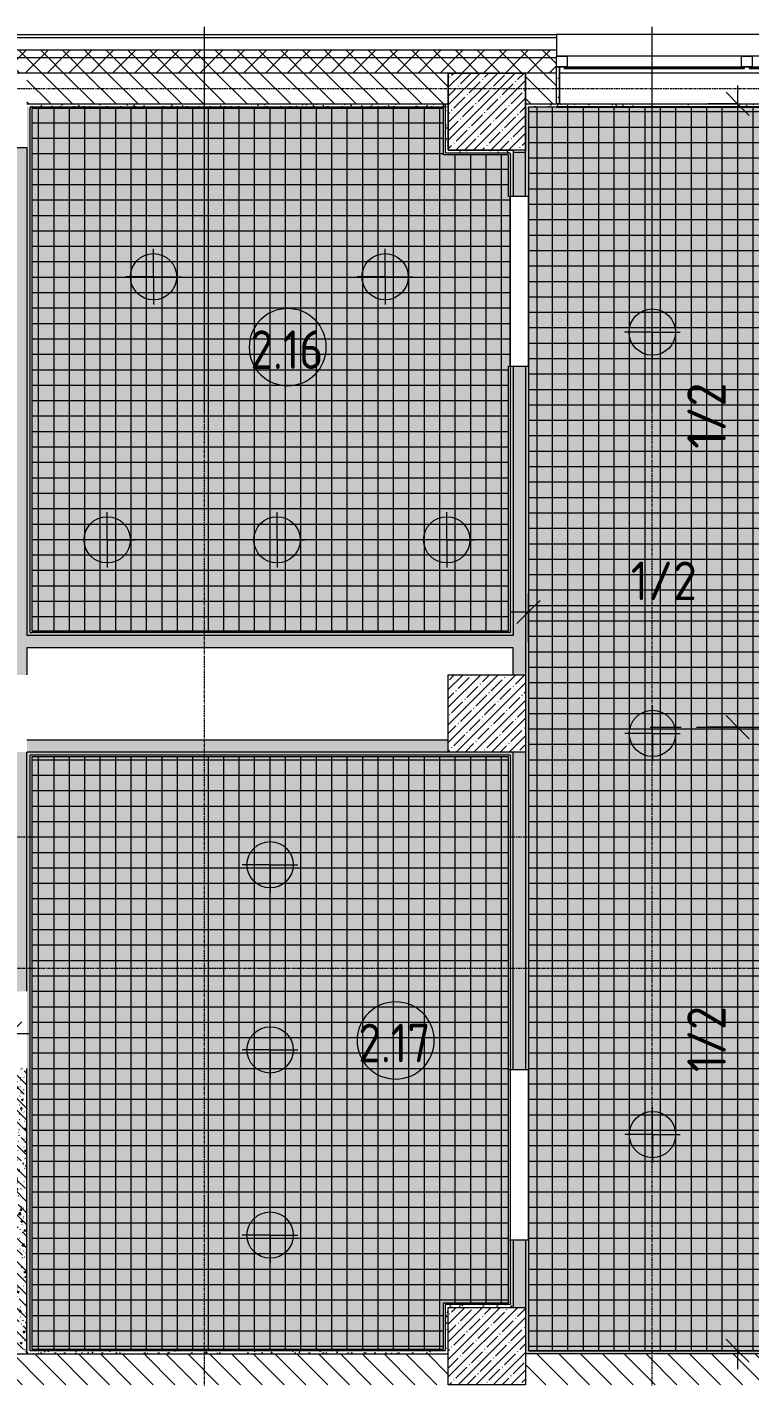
# Model space of a CAD drawing. Header units: millimetres. Extents: x 34897 to 231692, y -8553 to 29000.
# Drawn here: x 70810 to 75488, y 18651 to 27398 of the extents above; entities that cross this region are included whole.
import ezdxf

# ---------------------------------------------------------------- set-up
doc = ezdxf.new("R2010")
doc.units = ezdxf.units.MM
doc.linetypes.add('ADSK_Штрих_ш2 п1', pattern=[300, 200, -100])
doc.linetypes.add('Осевая', pattern=[31.75, 6.35, -4.7625, 15.875, -4.7625])
for name, color, linetype, lineweight in [('A-ANNO-DIMS', 7, 'Continuous', 9), ('A-ANNO-DIMS-100', 7, 'Continuous', 9), ('A-AREA-IDEN', 7, 'Continuous', 9), ('A-CLNG-PATT', 7, 'Continuous', 9), ('A-DETL-1', 7, 'ADSK_Штрих_ш2 п1', 9), ('A-GLAZ', 7, 'Continuous', 9), ('A-GLAZ-1', 7, 'Continuous', 13), ('A-WALL', 7, 'Continuous', 9), ('I-WALL', 7, 'Continuous', 9), ('S-COLS', 7, 'Continuous', 9), ('Оси', 7, 'Continuous', 9), ('Оси-2', 7, 'Осевая', 9)]:
    doc.layers.add(name, color=color, linetype=linetype, lineweight=lineweight)
for name, color, linetype, lineweight, true_color in [('A-ANNO-NOTE', 1, 'Continuous', 9, 0xff0000), ('A-CLNG-1', 7, 'Continuous', 9, 0xeaeaea), ('A-WALL-1', 7, 'Continuous', 9, 0x3c3c3c), ('A-WALL-2', 7, 'Continuous', 9, 0x535353), ('A-WALL-FNSH-1', 7, 'Continuous', 9, 0x3c3c3c), ('I-WALL-1', 7, 'Continuous', 9, 0x535353), ('S-COLS-1', 9, 'Continuous', 9, 0x808080), ('S-COLS-2', 7, 'Continuous', 9, 0x3c3c3c)]:
    doc.layers.add(name, color=color, linetype=linetype, lineweight=lineweight, true_color=true_color)
doc.layers.add('A-CLNG-PATT-1', color=7, linetype='Continuous', lineweight=9, transparency=1)
doc.styles.add('GOST Common', font='GOST_Common.ttf', dxfattribs={"width": 0.9, "height": 250})
doc.styles.add('ISOCPEUR', font='isocpeur.ttf', dxfattribs={"width": 0.9, "height": 250})
doc.dimstyles.new('ISO-2_5_0_9К_БОЛЬШОЙ', dxfattribs={"dimscale": 304.8, "dimtxt": 248.995294, "dimasz": 0.492126, "dimexe": 0.393701, "dimexo": 0.984252, "dimgap": 0, "dimtad": 1, "dimdec": 0, "dimrnd": 10, "dimzin": 0, "dimdsep": 46, "dimtxsty": 'ISOCPEUR', "dimblk1": 'OBLIQUE', "dimblk2": 'OBLIQUE', "dimsah": 1, "dimcen": 0.09, "dimdle": 0.393701, "dimazin": 0, "dimtfac": 1, "dimtdec": 4, "dimtix": 1, "dimtmove": 0, "dimatfit": 3, "dimfxl": 1, "dimtvp": 1, "dimtolj": 1, "dimtzin": 0, "dimarcsym": 2})
pattern_1 = [(135, (0, 0), (-70.71068, -70.71068), [])]
pattern_2 = [(135, (0, 0), (-75.43415, -75.43415), [106.68, -17.78, 3.556, -17.78]), (135, (0, 75.39), (-75.43415, -75.43415), []), (50, (0, 0), (127.52922, -11.15758), [13.335, -146.685]), (355, (0, 0), (-24.66966, 133.74002), [10.668, -117.348]), (100.451, (10.63, -0.93), (102.85973, 122.58178), [11.333, -124.663]), (46.184, (0, 35.56), (189.75516, -29.43036), [20.002, -220.027]), (96.636, (15.81, 33.1), (166.1822, 173.1996), [17, -186.995]), (351.184, (0, 35.56), (166.18393, 173.19757), [16.002, -176.022]), (21, (17.78, 26.67), (106.13027, -71.58603), [13.335, -146.685]), (326, (17.78, 26.67), (43.26188, 128.93175), [10.668, -117.348]), (71.451, (26.62, 20.7), (149.39198, 57.34505), [11.333, -124.663]), (37.5, (0, 0), (2.162228, 59.188357), [3.353, -112.573, 3.353, -115.773, -117.792]), (37.5, (0, 0), (2.162228, 59.188357), [-235.052, 3.353, -114.44]), (7.5, (0, 0), (46.773857, 70.12615), [3.353, -64.567, 3.353, -109.906, -44.894]), (7.5, (0, 0), (46.773857, 70.12615), [-181.178, 3.353, -41.542]), (327.5, (-39.65, 0), (94.91367, -4.010093), [3.353, -41.097, 3.353, -135.331, -184.023]), (327.5, (-39.65, 0), (94.91367, -4.010093), [-183.134, 3.353, -180.67]), (317.5, (-57.43, 0), (103.69057, 17.79882), [3.353, -54.432, 3.353, -88.748, -130.683]), (317.5, (-57.43, 0), (103.69057, 17.79882), [-149.885, 3.353, -127.33])]
pattern_3 = [(45, (0, 0), (-70.71068, 70.71068), []), (135, (0, 0), (-70.71068, -70.71068), [])]
pattern_4 = [(0, (0, 0), (121.92, 30.48), [10.058, -81.382, 10.058, -81.382, -487.68]), (0, (0, 0), (121.92, 30.48), [-182.88, 10.058, -172.822, 10.058, -81.382, -213.36]), (0, (0, 0), (121.92, 30.48), [-457.2, 10.058, -50.902, 10.058, -142.342]), (120, (45.72, 15.24), (-87.356454, 90.345817), [10.058, -81.382, 10.058, -81.382, -487.68]), (120, (45.72, 15.24), (-87.356454, 90.345817), [-182.88, 10.058, -172.822, 10.058, -81.382, -213.36]), (120, (45.72, 15.24), (-87.356454, 90.345817), [-457.2, 10.058, -50.902, 10.058, -142.342]), (240, (60.96, 76.2), (-34.563546, -120.825817), [10.058, -81.382, 10.058, -81.382, -487.68]), (240, (60.96, 76.2), (-34.563546, -120.825817), [-182.88, 10.058, -172.822, 10.058, -81.382, -213.36]), (240, (60.96, 76.2), (-34.563546, -120.825817), [-457.2, 10.058, -50.902, 10.058, -142.342])]

# ---------------------------------------------------------------- blocks, each defined once
blk = doc.blocks.new('BSC_Колонна _Прямоугольная - 500х500-V22-Сводный план потолков 2 этажа в осях 12-23')
at = {"layer": 'S-COLS-1'}
h = blk.add_hatch(dxfattribs=at)
h.set_pattern_fill('FP_32', color=256, style=0, pattern_type=2)
h.set_pattern_definition([(45, (-73790, -22950), (-57.02463, 57.02463), []), (45, (-73732.975, -22950), (-57.02463, 57.02463), [100.806, -20.161, 3.353, -16.808])])
h.paths.add_polyline_path([(-250, -250), (250, -250), (250, 250), (-250, 250), (-250, 245.3)])
at = {"layer": 'S-COLS-2'}
for p, q in [((-250, 250), (250, 250)), ((-250, -250), (-250, 250)), ((250, 250), (250, -250)), ((250, -250), (-250, -250))]:
    blk.add_line(p, q, dxfattribs=at)
blk = doc.blocks.new('120_Окно_СКБ_2Ст - 120_Окно_СКБ_2Ст 2100х2400 _мал створка справа_-19092174-Сводный план потолков 2 этажа в осях 12-23')
at = {"layer": 'A-GLAZ'}
for p, q in [((1050, -5), (-1050, -5)), ((-1050, -75), (1050, -75))]:
    blk.add_line(p, q, dxfattribs=at)
at = {"layer": 'A-GLAZ-1'}
for p, q in [((-1050, -75), (-1050, -5)), ((-1050, -5), (-980, -5)), ((-980, -75), (-1050, -75)), ((-1000, -75), (-1000, -85)), ((-1000, -85), (170, -85)), ((170, -85), (-1000, -85)), ((-980, -5), (-980, -75)), ((-930, -85), (-930, -75)), ((100, -85), (100, -75)), ((150, -75), (150, -5)), ((150, -5), (220, -5)), ((220, -75), (150, -75)), ((170, -85), (170, -75)), ((200, -75), (200, -85)), ((200, -85), (1000, -85)), ((1000, -85), (200, -85)), ((220, -5), (220, -75)), ((270, -85), (270, -75)), ((930, -85), (930, -75)), ((980, -75), (980, -5)), ((980, -5), (1050, -5)), ((1050, -75), (980, -75)), ((1000, -85), (1000, -75)), ((1050, -5), (1050, -75))]:
    blk.add_line(p, q, dxfattribs=at)
blk = doc.blocks.new('BSC_Колонна _Прямоугольная - 500х500-V31-Сводный план потолков 2 этажа в осях 12-23')
at = {"layer": 'S-COLS-1'}
h = blk.add_hatch(dxfattribs=at)
h.set_pattern_fill('FP_40', color=256, style=0, pattern_type=2)
h.set_pattern_definition([(45, (-73790, -18850), (-57.02463, 57.02463), []), (45, (-73732.975, -18850), (-57.02463, 57.02463), [100.806, -20.161, 3.353, -16.808])])
h.paths.add_polyline_path([(-250, -250), (250, -250), (250, 250), (-250, 250), (-250, -49.4)])
at = {"layer": 'S-COLS-2'}
for p, q in [((-250, 250), (250, 250)), ((-250, -250), (-250, 250)), ((250, 250), (250, -250)), ((250, -250), (-250, -250))]:
    blk.add_line(p, q, dxfattribs=at)
blk = doc.blocks.new('Марка_Помещения - Номер-25198446-Сводный план потолков 2 этажа в осях 12-23')
at = {"layer": 'A-AREA-IDEN'}
for start, end in [(360, 180), (180, 360)]:
    blk.add_arc((0, 0), 2.5, start, end, dxfattribs=at)
blk = doc.blocks.new('DIMBLOCK94-Сводный план потолков 2 этажа в осях 12-23')
at = {"layer": 'A-ANNO-DIMS-100'}
for p, q in [((70701, 22920), (70701, 20756.9)), ((70701, 20876.9), (70701, 22920)), ((68745, 20683), (68745, 20996.9)), ((68745, 20876.9), (70821, 20876.9)), ((68745, 20876.9), (68745, 20683))]:
    blk.add_line(p, q, dxfattribs=at)
at = {"layer": 'A-ANNO-DIMS-100', "lineweight": 20}
for p, q in [((68745, 20876.9), (68820, 20951.9)), ((70701, 20876.9), (70776, 20951.9)), ((68745, 20876.9), (68670, 20801.9)), ((70701, 20876.9), (70626, 20801.9))]:
    blk.add_line(p, q, dxfattribs=at)
at = {"layer": 'A-ANNO-DIMS-100', "color": 0, "insert": (69507.5, 21203.5), "char_height": 250, "width": 517.144, "attachment_point": 1, "line_spacing_factor": 1.149209, "style": 'ISOCPEUR'}
blk.add_mtext('1/2', dxfattribs=at)
blk = doc.blocks.new('_Oblique')
at = {"color": 0, "linetype": 'ByBlock', "lineweight": -2}
blk.add_line((-0.5, -0.5), (0.5, 0.5), dxfattribs=at)
blk = doc.blocks.new('DIMBLOCK97-Сводный план потолков 2 этажа в осях 12-23')
at = {"layer": 'A-ANNO-DIMS-100'}
for p, q in [((74060, 23413.9), (74060, 23727.9)), ((75815, 23413.9), (75815, 23727.9)), ((73940, 23607.9), (75815, 23607.9)), ((74060, 23607.9), (74060, 23413.9)), ((75815, 23607.9), (75815, 23413.9))]:
    blk.add_line(p, q, dxfattribs=at)
at = {"layer": 'A-ANNO-DIMS-100', "lineweight": 20}
for p, q in [((74060, 23607.9), (74135, 23682.9)), ((75815, 23607.9), (75890, 23682.9)), ((74060, 23607.9), (73985, 23532.9)), ((75815, 23607.9), (75740, 23532.9))]:
    blk.add_line(p, q, dxfattribs=at)
at = {"layer": 'A-ANNO-DIMS-100', "color": 0, "insert": (74722, 23934.5), "char_height": 250, "width": 517.144, "attachment_point": 1, "line_spacing_factor": 1.149209, "style": 'ISOCPEUR'}
blk.add_mtext('1/2', dxfattribs=at)
blk = doc.blocks.new('DIMBLOCK99-Сводный план потолков 2 этажа в осях 12-23')
at = {"layer": 'A-ANNO-DIMS-100', "lineweight": 20}
for p, q in [((75414.9, 26900), (75339.9, 26975)), ((75414.9, 26900), (75489.9, 26825)), ((75414.9, 22861), (75339.9, 22936)), ((75414.9, 22861), (75489.9, 22786))]:
    blk.add_line(p, q, dxfattribs=at)
at = {"layer": 'A-ANNO-DIMS-100'}
for p, q in [((75414.9, 27020), (75414.9, 22861)), ((75221, 26900), (75534.9, 26900)), ((75414.9, 26900), (75221, 26900)), ((75221, 22861), (75534.9, 22861)), ((75414.9, 22861), (75221, 22861))]:
    blk.add_line(p, q, dxfattribs=at)
at = {"layer": 'A-ANNO-DIMS-100', "color": 0, "insert": (75088.3, 24665), "char_height": 250, "width": 517.144, "attachment_point": 1, "rotation": 90, "line_spacing_factor": 1.149209, "style": 'ISOCPEUR'}
blk.add_mtext('1/2', dxfattribs=at)
blk = doc.blocks.new('DIMBLOCK100-Сводный план потолков 2 этажа в осях 12-23')
at = {"layer": 'A-ANNO-DIMS-100', "lineweight": 20}
for p, q in [((75414.9, 22861), (75339.9, 22936)), ((75414.9, 22861), (75489.9, 22786)), ((75414.9, 18821), (75339.9, 18896)), ((75414.9, 18821), (75489.9, 18746))]:
    blk.add_line(p, q, dxfattribs=at)
at = {"layer": 'A-ANNO-DIMS-100'}
for p, q in [((75221, 22861), (75534.9, 22861)), ((75414.9, 22861), (75221, 22861)), ((75414.9, 22861), (75414.9, 18701)), ((75221, 18821), (75534.9, 18821)), ((75414.9, 18821), (75221, 18821))]:
    blk.add_line(p, q, dxfattribs=at)
at = {"layer": 'A-ANNO-DIMS-100', "color": 0, "insert": (75088.3, 20625.5), "char_height": 250, "width": 517.144, "attachment_point": 1, "rotation": 90, "line_spacing_factor": 1.149209, "style": 'ISOCPEUR'}
blk.add_mtext('1/2', dxfattribs=at)

msp = doc.modelspace()

# ---------------------------------------------------------------- hatches: boundary and pattern name
at = {"layer": 'A-CLNG-PATT'}
h = msp.add_hatch(dxfattribs=at)
h.set_pattern_fill('FP_66', color=256, style=0, pattern_type=2)
h.set_pattern_definition([(90, (72385, 25177.5), (100, -6e-15), []), (0, (72385, 25177.5), (0, -100), [])])
h.paths.add_polyline_path([(73929, 23486), (73929, 25200), (73939, 25200), (73939, 26300), (73929, 26300), (73929, 26569), (73509, 26569), (73509, 26869), (70841, 26869), (70841, 23486), (73167.7, 23486)])
h = msp.add_hatch(dxfattribs=at)
h.set_pattern_fill('FP_65', color=256, style=0, pattern_type=2)
h.set_pattern_definition([(90, (75815, 22850), (100, -6e-15), []), (0, (75815, 22850), (0, -100), [])])
h.paths.add_polyline_path([(77569, 18821), (77569, 22679), (76729, 22679), (76729, 23221), (77569, 23221), (77569, 26530), (76320, 26530), (76320, 26879), (74061, 26879), (74061, 18821), (76077.1, 18821)])
h = msp.add_hatch(dxfattribs=at)
h.set_pattern_fill('FP_67', color=256, style=0, pattern_type=2)
h.set_pattern_definition([(90, (72385, 20750), (100, -6e-15), []), (0, (72385, 20750), (0, -100), [])])
h.paths.add_polyline_path([(73167.7, 18831), (73509, 18831), (73509, 19131), (73929, 19131), (73929, 22669), (70841, 22669), (70841, 18831)])
at = {"layer": 'A-CLNG-PATT-1'}
for points in [[(73929, 23486), (73929, 25200), (73939, 25200), (73939, 26300), (73929, 26300), (73929, 26569), (73509, 26569), (73509, 26869), (70841, 26869), (70841, 23486), (73167.7, 23486)], [(77569, 18821), (77569, 22679), (76729, 22679), (76729, 23221), (77569, 23221), (77569, 26530), (76320, 26530), (76320, 26879), (74061, 26879), (74061, 18821), (76077.1, 18821)], [(73167.7, 18831), (73509, 18831), (73509, 19131), (73929, 19131), (73929, 22669), (70841, 22669), (70841, 18831)]]:
    msp.add_hatch(color=256, dxfattribs=at).paths.add_polyline_path(points)
at = {"layer": 'A-WALL'}
h = msp.add_hatch(dxfattribs=at)
h.set_pattern_fill('FP_21', color=256, style=0, pattern_type=2)
h.set_pattern_definition(pattern_3)
h.paths.add_polyline_path([(84500.7, 27200), (84500.7, 27250), (80350, 27250), (80350, 27200), (84078, 27200)])
h.paths.add_polyline_path([(77531.8, 27200), (77850, 27200), (77850, 27250), (76340, 27250), (76340, 27200)])
h.paths.add_polyline_path([(74240, 27200), (74240, 27250), (68860, 27250), (68860, 27200), (73895, 27200)])
h.paths.add_polyline_path([(67960, 27200), (67960, 27250), (66160, 27250), (66160, 27200), (67348.8, 27200)])
h.paths.add_polyline_path([(65260, 27200), (65260, 27250), (64180, 27250), (64180, 27200), (64464.8, 27200)])
h.paths.add_polyline_path([(61040, 27200), (61040, 27250), (59860, 27250), (59860, 27200), (60802.6, 27200)])
h.paths.add_polyline_path([(57160, 27200), (57160, 27250), (55909.9, 27250), (55909.9, 27200)])
h.paths.add_polyline_path([(55009.9, 27200), (55009.9, 27250), (53860.2, 27250), (53860.2, 27200), (54256.4, 27200)])
h.paths.add_polyline_path([(50760.2, 27200), (50760.2, 27250), (49660.3, 27250), (49660.3, 27200), (49892.3, 27200)])
h.paths.add_polyline_path([(48760.3, 27200), (48760.3, 27250), (47507, 27250), (47507, 27200), (48437.6, 27200)])
h.paths.add_polyline_path([(44407, 27200), (44407, 27250), (42010, 27250), (42010, 27200), (44073.5, 27200)])
h = msp.add_hatch(dxfattribs=at)
h.set_pattern_fill('FP_21', color=256, style=0, pattern_type=2)
h.set_pattern_definition(pattern_3)
h.paths.add_polyline_path([(84500.7, 27100), (84500.7, 27200), (80350, 27200), (80350, 27100), (84200, 27100)])
h.paths.add_polyline_path([(76750, 27100), (77850, 27100), (77850, 27200), (76340, 27200), (76340, 27100)])
h.paths.add_polyline_path([(74040, 27100), (74240, 27100), (74240, 27200), (68860, 27200), (68860, 27100), (73895, 27100)])
h.paths.add_polyline_path([(67348.8, 27100), (67960, 27100), (67960, 27200), (66160, 27200), (66160, 27100), (66760, 27100)])
h.paths.add_polyline_path([(64439.4, 27100), (65260, 27100), (65260, 27200), (64180, 27200), (64180, 27100)])
h.paths.add_polyline_path([(61040, 27100), (61040, 27200), (59860, 27200), (59860, 27100), (60802.6, 27100)])
h.paths.add_polyline_path([(57160, 27100), (57160, 27200), (55909.9, 27200), (55909.9, 27100)])
h.paths.add_polyline_path([(55009.9, 27100), (55009.9, 27200), (53860.2, 27200), (53860.2, 27100), (54256.4, 27100)])
h.paths.add_polyline_path([(49892.3, 27100), (50760.2, 27100), (50760.2, 27200), (49660.3, 27200), (49660.3, 27100)])
h.paths.add_polyline_path([(48760.3, 27100), (48760.3, 27200), (47507, 27200), (47507, 27100), (48437.6, 27100)])
h.paths.add_polyline_path([(44407, 27100), (44407, 27200), (42060, 27200), (42060, 27100), (44073.5, 27100)])
at = {"layer": 'I-WALL'}
h = msp.add_hatch(dxfattribs=at)
h.set_pattern_fill('FP_46', color=256, style=0, pattern_type=2)
h.set_pattern_definition(pattern_4)
h.paths.add_polyline_path([(74260, 26900), (74260, 27140), (74240, 27140), (74240, 26900)])
h = msp.add_hatch(dxfattribs=at)
h.set_pattern_fill('FP_19', color=256, style=0, pattern_type=2)
h.set_pattern_definition(pattern_1)
h.paths.add_polyline_path([(84100.7, 26900), (84200, 26900), (84200, 27100), (81150, 27100), (81150, 26900), (84080.7, 26900)])
h.paths.add_polyline_path([(80629, 26900), (80650, 26900), (80650, 27100), (80350, 27100), (80350, 26900), (80441.2, 26900)])
h.paths.add_polyline_path([(77531.8, 26900), (77850, 26900), (77850, 27100), (77250, 27100), (77250, 26900)])
h.paths.add_polyline_path([(76340, 26900), (76750, 26900), (76750, 27100), (76340, 27100)])
h.paths.add_polyline_path([(74240, 26900), (74240, 27100), (74040, 27100), (74040, 26900)])
h.paths.add_polyline_path([(73520, 26900), (73540, 26900), (73540, 27100), (70810, 27100), (70810, 26900), (73509, 26900)])
h.paths.add_polyline_path([(70258.2, 26900), (70310, 26900), (70310, 27100), (68860, 27100), (68860, 26900)])
h.paths.add_polyline_path([(67348.8, 26900), (67960, 26900), (67960, 27100), (66760, 27100), (66760, 26900), (66789, 26900)])
h.paths.add_polyline_path([(64160, 26900), (65260, 26900), (65260, 27100), (64160, 27100)])
h.paths.add_polyline_path([(60780, 26900), (61060, 26900), (61060, 27100), (59860, 27100), (59860, 26900), (60755.2, 26900)])
h.paths.add_polyline_path([(57160, 26900), (57160, 27100), (55909.9, 27100), (55909.9, 26900)])
h.paths.add_polyline_path([(54780, 26900), (55009.9, 26900), (55009.9, 27100), (53860.2, 27100), (53860.2, 26900), (54256.4, 26900)])
h.paths.add_polyline_path([(50760.2, 26900), (50760.2, 27100), (50364.8, 27100), (50364.8, 26900)])
h = msp.add_hatch(dxfattribs=at)
h.set_pattern_fill('FP_46', color=256, style=0, pattern_type=2)
h.set_pattern_definition(pattern_4)
h.paths.add_polyline_path([(73520, 26880), (73520, 26900), (70810, 26900), (70810, 26880), (73509, 26880)])
h = msp.add_hatch(dxfattribs=at)
h.set_pattern_fill('FP_46', color=256, style=0, pattern_type=2)
h.set_pattern_definition(pattern_4)
h.paths.add_polyline_path([(70810, 23455), (70830, 23455), (70830, 26880), (70810, 26880), (70810, 23634.8)])
h = msp.add_hatch(dxfattribs=at)
h.set_pattern_fill('FP_46', color=256, style=0, pattern_type=2)
h.set_pattern_definition(pattern_4)
h.paths.add_polyline_path([(73520, 26600), (73540, 26600), (73540, 26900), (73520, 26900), (73520, 26711.1)])
h = msp.add_hatch(dxfattribs=at)
h.set_pattern_fill('FP_46', color=256, style=0, pattern_type=2)
h.set_pattern_definition(pattern_4)
h.paths.add_polyline_path([(76320, 26880), (76340, 26880), (76340, 26900), (74040, 26900), (74040, 26880), (76077.1, 26880)])
h = msp.add_hatch(dxfattribs=at)
h.set_pattern_fill('FP_46', color=256, style=0, pattern_type=2)
h.set_pattern_definition(pattern_4)
h.paths.add_polyline_path([(74040, 18800), (74060, 18800.6), (74060, 19540), (74040, 19540), (74040, 18800.6)])
h.paths.add_polyline_path([(74040, 20640), (74060, 20640), (74060, 25200), (74040, 25200), (74040, 22316.4)])
h.paths.add_polyline_path([(74060, 26300), (74060, 26880), (74040, 26880), (74040, 26300)])
h = msp.add_hatch(dxfattribs=at)
h.set_pattern_fill('FP_25', color=256, style=0, pattern_type=2)
h.set_pattern_definition(pattern_2)
h.paths.add_polyline_path([(70730, 21150), (70810, 21150), (70810, 22700), (70730, 22700), (70730, 21170)])
h.paths.add_polyline_path([(70810, 23200), (70810, 26617.5), (70730, 26617.5), (70730, 23200)])
h = msp.add_hatch(dxfattribs=at)
h.set_pattern_fill('FP_46', color=256, style=0, pattern_type=2)
h.set_pattern_definition(pattern_4)
h.paths.add_polyline_path([(73940, 26580), (73960, 26580), (73960, 26600), (73520, 26600), (73520, 26580), (73895, 26580)])
h = msp.add_hatch(dxfattribs=at)
h.set_pattern_fill('FP_46', color=256, style=0, pattern_type=2)
h.set_pattern_definition(pattern_4)
h.paths.add_polyline_path([(73960, 23475), (73960, 25200), (73940, 25200), (73940, 23475)])
h.paths.add_polyline_path([(73960, 26300), (73960, 26580), (73940, 26580), (73940, 26300)])
h = msp.add_hatch(dxfattribs=at)
h.set_pattern_fill('FP_25', color=256, style=0, pattern_type=2)
h.set_pattern_definition(pattern_2)
h.paths.add_polyline_path([(73960, 19100), (74040, 19100), (74040, 19540), (73960, 19540), (73960, 19120)])
h.paths.add_polyline_path([(74040, 20640), (74040, 22700), (73960, 22700), (73960, 20640)])
h.paths.add_polyline_path([(74040, 23200), (74040, 25200), (73960, 25200), (73960, 23200), (73973.9, 23200)])
h.paths.add_polyline_path([(74040, 26300), (74040, 26587.5), (73960, 26587.5), (73960, 26300)])
h = msp.add_hatch(dxfattribs=at)
h.set_pattern_fill('FP_25', color=256, style=0, pattern_type=2)
h.set_pattern_definition(pattern_2)
h.paths.add_polyline_path([(73960, 23375), (73960, 23455), (70810, 23455), (70810, 23375), (73167.7, 23375)])
h = msp.add_hatch(dxfattribs=at)
h.set_pattern_fill('FP_46', color=256, style=0, pattern_type=2)
h.set_pattern_definition(pattern_4)
h.paths.add_polyline_path([(73960, 23455), (73960, 23475), (70830, 23475), (70830, 23455), (73167.7, 23455)])
h = msp.add_hatch(dxfattribs=at)
h.set_pattern_fill('FP_25', color=256, style=0, pattern_type=2)
h.set_pattern_definition(pattern_2)
h.paths.add_polyline_path([(73540, 22700), (73540, 22780), (70810, 22780), (70810, 22700), (73167.7, 22700)])
h = msp.add_hatch(dxfattribs=at)
h.set_pattern_fill('FP_46', color=256, style=0, pattern_type=2)
h.set_pattern_definition(pattern_4)
h.paths.add_polyline_path([(73940, 22680), (73940, 22700), (70810, 22700), (70810, 22680), (73540, 22680)])
h = msp.add_hatch(dxfattribs=at)
h.set_pattern_fill('FP_46', color=256, style=0, pattern_type=2)
h.set_pattern_definition(pattern_4)
h.paths.add_polyline_path([(70830, 18820), (70830, 22680), (70810, 22680), (70810, 18820)])
h = msp.add_hatch(dxfattribs=at)
h.set_pattern_fill('FP_46', color=256, style=0, pattern_type=2)
h.set_pattern_definition(pattern_4)
h.paths.add_polyline_path([(73960, 19120), (73960, 19540), (73940, 19540), (73940, 19120)])
h.paths.add_polyline_path([(73940, 20640), (73960, 20640), (73960, 22700), (73940, 22700), (73940, 22316.4)])
h = msp.add_hatch(dxfattribs=at)
h.set_pattern_fill('FP_25', color=256, style=0, pattern_type=2)
h.set_pattern_definition(pattern_2)
h.paths.add_polyline_path([(70810, 18800), (70810, 20650), (70730, 20650), (70730, 18800)])
h = msp.add_hatch(dxfattribs=at)
h.set_pattern_fill('FP_46', color=256, style=0, pattern_type=2)
h.set_pattern_definition(pattern_4)
h.paths.add_polyline_path([(73540, 18820), (73540, 19120), (73520, 19120), (73520, 18820)])
h = msp.add_hatch(dxfattribs=at)
h.set_pattern_fill('FP_46', color=256, style=0, pattern_type=2)
h.set_pattern_definition(pattern_4)
h.paths.add_polyline_path([(73960, 19100), (73960, 19120), (73540, 19120), (73540, 19100), (73895, 19100)])
h = msp.add_hatch(dxfattribs=at)
h.set_pattern_fill('FP_46', color=256, style=0, pattern_type=2)
h.set_pattern_definition(pattern_4)
h.paths.add_polyline_path([(73540, 18800), (73540, 18820), (70810, 18820), (70810, 18800), (73167.7, 18800)])
h = msp.add_hatch(dxfattribs=at)
h.set_pattern_fill('FP_46', color=256, style=0, pattern_type=2)
h.set_pattern_definition(pattern_4)
h.paths.add_polyline_path([(77340, 18800), (77590, 18800.6), (77590, 18820), (77340, 18820), (77340, 18800.6)])
h.paths.add_polyline_path([(76240, 18800), (76240, 18820), (74060, 18820), (74060, 18800), (76077.1, 18800)])
h = msp.add_hatch(dxfattribs=at)
h.set_pattern_fill('FP_19', color=256, style=0, pattern_type=2)
h.set_pattern_definition(pattern_1)
h.paths.add_polyline_path([(84078, 18600), (84200, 18600), (84200, 18800), (80180, 18800), (80180, 18600), (83350.6, 18600)])
h.paths.add_polyline_path([(78580, 18600), (78580, 18800), (77340, 18800), (77340, 18600)])
h.paths.add_polyline_path([(76077.1, 18600), (76240, 18600), (76240, 18800), (74040, 18800), (74040, 18600)])
h.paths.add_polyline_path([(73540, 18600), (73540, 18800), (66760, 18800), (66760, 18600), (73167.7, 18600)])
at = {"layer": 'S-COLS-1'}
h = msp.add_hatch(dxfattribs=at)
h.set_pattern_fill('FP_17', color=256, style=0, pattern_type=2)
h.set_pattern_definition([(45, (0, 0), (-57.02463, 57.02463), []), (45, (57.025, 0), (-57.02463, 57.02463), [100.806, -20.161, 3.353, -16.808])])
h.paths.add_polyline_path([(73540, 26600), (74040, 26600), (74040, 27100), (73540, 27100), (73540, 26711.1)])

# ---------------------------------------------------------------- linework, layer by layer
at = {"layer": 'A-ANNO-NOTE'}
for p, q in [((71630, 25780), (71630, 25960)), ((73130, 25780), (73130, 25960)), ((71630, 25780), (71450, 25780)), ((71630, 25780), (71630, 25600)), ((71630, 25780), (71810, 25780)), ((73130, 25780), (72950, 25780)), ((73130, 25780), (73130, 25600)), ((73130, 25780), (73310, 25780)), ((74862, 25421), (74862, 25601)), ((74862, 25421), (74682, 25421)), ((74862, 25421), (75042, 25421)), ((74862, 25421), (74862, 25241)), ((71330, 24075), (71330, 24255)), ((72430, 24075), (72430, 24255)), ((73530, 24075), (73530, 24255)), ((71330, 24075), (71150, 24075)), ((71330, 24075), (71510, 24075)), ((71330, 24075), (71330, 23895)), ((72430, 24075), (72250, 24075)), ((72430, 24075), (72610, 24075)), ((72430, 24075), (72430, 23895)), ((73530, 24075), (73350, 24075)), ((73530, 24075), (73710, 24075)), ((73530, 24075), (73530, 23895)), ((74863, 22821), (74863, 23001)), ((74863, 22821), (74683, 22821)), ((74863, 22821), (75043, 22821)), ((74863, 22821), (74863, 22641)), ((72385, 21970), (72385, 22150)), ((72385, 21970), (72205, 21970)), ((72385, 21970), (72385, 21790)), ((72385, 21970), (72565, 21970)), ((72385, 20770), (72385, 20950)), ((72385, 20770), (72205, 20770)), ((72385, 20770), (72385, 20590)), ((72385, 20770), (72565, 20770)), ((74863, 20221), (74863, 20401)), ((74863, 20221), (74683, 20221)), ((74863, 20221), (75043, 20221)), ((74863, 20221), (74863, 20041)), ((72385, 19570), (72385, 19750)), ((72385, 19570), (72205, 19570)), ((72385, 19570), (72385, 19390)), ((72385, 19570), (72565, 19570))]:
    msp.add_line(p, q, dxfattribs=at)
for centre in [(71630, 25780), (73130, 25780), (74862, 25421), (71330, 24075), (72430, 24075), (73530, 24075), (74863, 22821), (72385, 21970), (72385, 20770), (74863, 20221), (72385, 19570)]:
    msp.add_circle(centre, 150, dxfattribs=at)
at = {"layer": 'A-CLNG-1'}
for p, q in [((74261, 27140), (74261, 26900)), ((74240, 26879), (74061, 26879)), ((74061, 18821), (74061, 26879)), ((74261, 26900), (76319, 26900)), ((73929, 22669), (70985.6, 22669)), ((73929, 19131), (73929, 22669)), ((73509, 19131), (73895, 19131)), ((74061, 18821), (77569, 18821))]:
    msp.add_line(p, q, dxfattribs=at)
at = {"layer": 'A-DETL-1'}
msp.add_line((74848.1, 22861), (76448.1, 22861), dxfattribs=at)
at = {"layer": 'A-WALL'}
for p, q in [((68860, 27330), (74240, 27330)), ((68860, 27250), (74240, 27250)), ((68860, 27200), (74240, 27200)), ((74240, 27100), (68860, 27100)), ((74240, 27100), (74040, 27100)), ((70810, 26900), (73540, 26900)), ((70830, 26880), (73520, 26880)), ((70810, 26617.5), (70810, 23455)), ((73960, 26600), (73960, 26300)), ((73940, 26580), (73520, 26580)), ((73940, 26580), (73940, 26300)), ((74040, 26300), (74040, 26587.5)), ((73940, 25200), (73940, 23475)), ((73960, 25200), (73960, 23455)), ((74040, 25200), (74040, 23200)), ((73960, 23455), (70810, 23455)), ((70810, 21150), (70810, 22700)), ((73940, 22680), (70830, 22680)), ((70830, 18820), (70830, 22680)), ((73940, 22680), (73940, 20640)), ((73960, 20640), (73960, 22700)), ((74040, 22700), (74040, 20640)), ((70810, 18800), (70810, 20650)), ((73940, 19540), (73940, 19120)), ((73960, 19540), (73960, 19100)), ((74040, 19540), (74040, 19100)), ((74060, 19540), (74060, 18820)), ((73520, 19120), (73520, 18820)), ((73940, 19120), (73520, 19120)), ((73520, 18820), (70830, 18820)), ((76240, 18820), (74060, 18820)), ((66760, 18800), (73540, 18800)), ((76240, 18800), (74040, 18800))]:
    msp.add_line(p, q, dxfattribs=at)
at = {"layer": 'A-WALL-1'}
for p, q in [((74240, 27330), (74240, 27210)), ((74240, 26900), (74240, 27140)), ((73540, 27100), (73540, 26600)), ((74040, 26587.5), (74040, 27100)), ((70830, 26880), (70830, 26869)), ((74040, 26900), (76750, 26900)), ((74060, 26880), (74060, 26300)), ((74260, 26900), (74240, 26900)), ((76320, 26880), (74240, 26880)), ((74260, 26900), (74260, 26900)), ((70730, 26617.5), (70810, 26617.5)), ((73540, 26600), (73960, 26600)), ((73960, 26587.5), (74040, 26587.5)), ((74060, 26300), (73940, 26300)), ((73940, 25200), (74060, 25200)), ((74060, 25200), (74060, 20640)), ((70830, 23475), (70841, 23475)), ((73960, 23375), (70810, 23375)), ((70810, 23375), (70810, 23200)), ((73960, 23200), (73960, 23375)), ((70810, 22780), (73540, 22780)), ((73540, 22700), (70810, 22700)), ((74060, 20640), (73940, 20640)), ((73940, 19540), (74060, 19540))]:
    msp.add_line(p, q, dxfattribs=at)
at = {"layer": 'A-WALL-2'}
msp.add_line((76340, 27350), (74240, 27350), dxfattribs=at)
at = {"layer": 'A-WALL-FNSH-1'}
for p, q in [((68860, 27350), (74240, 27350)), ((74240, 27350), (74240, 27330)), ((74260, 26900), (74260, 27140)), ((74261, 27140), (74261, 26900)), ((70830, 23475), (70830, 26869)), ((73509, 26869), (70841, 26869)), ((70841, 26869), (70841, 23486)), ((73509, 26880), (73509, 26900)), ((73509, 26569), (73509, 26869)), ((73520, 26900), (73520, 26580)), ((74060, 26880), (74240, 26880)), ((74240, 26880), (74240, 26879)), ((74261, 26900), (74260, 26900)), ((73929, 26569), (73509, 26569)), ((73929, 26300), (73929, 26569)), ((73940, 26300), (73929, 26300)), ((74061, 26300), (74060, 26300)), ((73929, 23486), (73929, 25200)), ((73929, 25200), (73940, 25200)), ((74060, 25200), (74061, 25200)), ((70841, 23486), (73929, 23486)), ((73940, 23475), (70841, 23475)), ((70985.6, 22669), (70841, 22669)), ((70841, 22669), (70841, 18831)), ((73940, 20640), (73929, 20640)), ((74061, 20640), (74060, 20640)), ((73929, 19540), (73940, 19540)), ((74060, 19540), (74061, 19540)), ((73509, 18831), (73509, 19131)), ((73895, 19131), (73929, 19131)), ((70841, 18831), (73509, 18831))]:
    msp.add_line(p, q, dxfattribs=at)
at = {"layer": 'I-WALL-1'}
for p, q in [((76319, 27100), (74261, 27100)), ((74240, 26879), (76319, 26879)), ((73939, 26300), (73939, 25200)), ((73940, 26300), (73940, 25200)), ((74060, 25200), (74060, 26300)), ((73940, 20640), (73940, 19540)), ((74060, 19540), (74060, 20640))]:
    msp.add_line(p, q, dxfattribs=at)
at = {"layer": 'S-COLS'}
for p, q in [((73540, 26900), (73540, 27100)), ((74040, 27100), (74040, 26900))]:
    msp.add_line(p, q, dxfattribs=at)
at = {"layer": 'S-COLS-2'}
for p, q in [((73540, 27100), (74040, 27100)), ((73540, 26600), (73540, 26900)), ((74040, 26900), (74040, 26600)), ((74040, 26600), (73540, 26600))]:
    msp.add_line(p, q, dxfattribs=at)
at = {"layer": 'Оси'}
for p, q in [((71960, 24898.1), (71960, 27398.1)), ((74860, 24898.1), (74860, 27398.1))]:
    msp.add_line(p, q, dxfattribs=at)
at = {"layer": 'Оси-2'}
for p, q in [((38196.8, 27000), (82030.3, 27000)), ((71960, 593.7), (71960, 24898.1)), ((74860, 593.7), (74860, 24898.1)), ((38196.8, 22150), (82030.3, 22150)), ((38196.8, 21300), (82030.3, 21300))]:
    msp.add_line(p, q, dxfattribs=at)

# ---------------------------------------------------------------- block references
at = {"layer": 'A-AREA-IDEN', "xscale": 99.99999999999993, "yscale": 99.99999999999993, "zscale": 99.99999999999993}
for p in [(72499.4, 25323.7), (73198.9, 20831.1)]:
    msp.add_blockref('Марка_Помещения - Номер-25198446-Сводный план потолков 2 этажа в осях 12-23', p, dxfattribs=at)
at = {"layer": 'A-GLAZ'}
msp.add_blockref('120_Окно_СКБ_2Ст - 120_Окно_СКБ_2Ст 2100х2400 _мал створка справа_-19092174-Сводный план потолков 2 этажа в осях 12-23', (75290, 27215), dxfattribs=at)
at = {"layer": 'S-COLS'}
for name, p in [('BSC_Колонна _Прямоугольная - 500х500-V22-Сводный план потолков 2 этажа в осях 12-23', (73790, 22950)), ('BSC_Колонна _Прямоугольная - 500х500-V31-Сводный план потолков 2 этажа в осях 12-23', (73790, 18850))]:
    msp.add_blockref(name, p, dxfattribs=at)

# ---------------------------------------------------------------- texts
at = {"layer": 'A-AREA-IDEN', "char_height": 250, "width": 606.076, "attachment_point": 1, "style": 'GOST Common'}
for s, insert in [('2.16', (72257.5, 25432.3)), ('2.17', (72957, 20939.7))]:
    msp.add_mtext(s, dxfattribs=dict(at, insert=insert))

# ---------------------------------------------------------------- dimensions: what is measured, and where the dimension line sits
at = {"layer": 'A-ANNO-DIMS'}
for base, p1, p2, override, picture, middle in [((75414.9, 22861), (75521, 26900), (75521, 22861), {"dimpost": '<>', "dimfxl": 4038.99987}, 'DIMBLOCK99-Сводный план потолков 2 этажа в осях 12-23', (75289.9, 24880.5)), ((75414.9, 18821), (75521, 22861), (75521, 18821), {"dimpost": '<>', "dimfxl": 4040}, 'DIMBLOCK100-Сводный план потолков 2 этажа в осях 12-23', (75289.9, 20841))]:
    dim = msp.add_linear_dim(base=base, p1=p1, p2=p2, angle=90, text='1/2', dimstyle='ISO-2_5_0_9К_БОЛЬШОЙ', override=override, dxfattribs=at)
    dim.commit()
    dim.dimension.update_dxf_attribs({"geometry": picture, "text_midpoint": middle})
for base, p1, p2, override, picture, middle in [((75815, 23607.9), (74060, 23713.9), (75815, 23713.9), {"dimpost": '<>', "dimfxl": 1755}, 'DIMBLOCK97-Сводный план потолков 2 этажа в осях 12-23', (74937.5, 23732.9)), ((70701, 20876.9), (68745, 20983), (70701, 23220), {"dimpost": '<>', "dimfxl": 2971.583233}, 'DIMBLOCK94-Сводный план потолков 2 этажа в осях 12-23', (69723, 21001.9))]:
    dim = msp.add_linear_dim(base=base, p1=p1, p2=p2, text='1/2', dimstyle='ISO-2_5_0_9К_БОЛЬШОЙ', override=override, dxfattribs=at)
    dim.commit()
    dim.dimension.update_dxf_attribs({"geometry": picture, "text_midpoint": middle})

doc.saveas('drawing.dxf')
